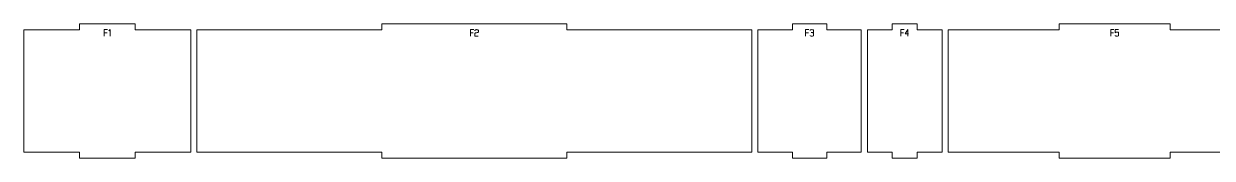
# Model space of a CAD drawing. Header units: centimetres. Extents: x -249 to 275, y -506 to 461.
# Drawn here: x -248.6 to -190.5, y -1 to 5.6 of the extents above; entities that cross this region are included whole.
import ezdxf

# ---------------------------------------------------------------- set-up
doc = ezdxf.new("R2010")
doc.units = ezdxf.units.CM
doc.header["$MEASUREMENT"] = 0
doc.layers.add('Capa 1', color=7, linetype='Continuous')

msp = doc.modelspace()

# ---------------------------------------------------------------- linework, layer by layer
at = {"layer": 'Capa 1', "color": 240, "lineweight": 9}
for points in [[(-248.5745, 5.28157), (-248.5745, 5.28157), (-248.5745, -0.71843), (-248.5745, -0.71843), (-248.5745, -0.71843), (-245.85448, -0.71843), (-245.85448, -0.71843), (-245.85448, -0.71843), (-245.85448, -1.01843), (-245.85448, -1.01843), (-245.85448, -1.01843), (-243.13446, -1.01843), (-243.13446, -1.01843), (-243.13446, -1.01843), (-243.13446, -0.71843), (-243.13446, -0.71843), (-243.13446, -0.71843), (-240.41444, -0.71843), (-240.41444, -0.71843), (-240.41444, -0.71843), (-240.41444, 5.28157), (-240.41444, 5.28157), (-240.41444, 5.28157), (-243.13446, 5.28157), (-243.13446, 5.28157), (-243.13446, 5.28157), (-243.13446, 5.58157), (-243.13446, 5.58157), (-243.13446, 5.58157), (-245.85448, 5.58157), (-245.85448, 5.58157), (-245.85448, 5.58157), (-245.85448, 5.28157), (-245.85448, 5.28157), (-245.85448, 5.28157), (-248.5745, 5.28157), (-248.5745, 5.28157)], [(-240.11444, 5.28157), (-240.11444, 5.28157), (-240.11444, -0.71843), (-240.11444, -0.71843), (-240.11444, -0.71843), (-231.08013, -0.71843), (-231.08013, -0.71843), (-231.08013, -0.71843), (-231.08013, -1.01843), (-231.08013, -1.01843), (-231.08013, -1.01843), (-222.04581, -1.01843), (-222.04581, -1.01843), (-222.04581, -1.01843), (-222.04581, -0.71843), (-222.04581, -0.71843), (-222.04581, -0.71843), (-213.0115, -0.71843), (-213.0115, -0.71843), (-213.0115, -0.71843), (-213.0115, 5.28157), (-213.0115, 5.28157), (-213.0115, 5.28157), (-222.04581, 5.28157), (-222.04581, 5.28157), (-222.04581, 5.28157), (-222.04581, 5.58157), (-222.04581, 5.58157), (-222.04581, 5.58157), (-231.08013, 5.58157), (-231.08013, 5.58157), (-231.08013, 5.58157), (-231.08013, 5.28157), (-231.08013, 5.28157), (-231.08013, 5.28157), (-240.11444, 5.28157), (-240.11444, 5.28157)], [(-212.7115, 5.28157), (-212.7115, 5.28157), (-212.7115, -0.71843), (-212.7115, -0.71843), (-212.7115, -0.71843), (-211.03128, -0.71843), (-211.03128, -0.71843), (-211.03128, -0.71843), (-211.03128, -1.01843), (-211.03128, -1.01843), (-211.03128, -1.01843), (-209.35105, -1.01843), (-209.35105, -1.01843), (-209.35105, -1.01843), (-209.35105, -0.71843), (-209.35105, -0.71843), (-209.35105, -0.71843), (-207.67083, -0.71843), (-207.67083, -0.71843), (-207.67083, -0.71843), (-207.67083, 5.28157), (-207.67083, 5.28157), (-207.67083, 5.28157), (-209.35105, 5.28157), (-209.35105, 5.28157), (-209.35105, 5.28157), (-209.35105, 5.58157), (-209.35105, 5.58157), (-209.35105, 5.58157), (-211.03128, 5.58157), (-211.03128, 5.58157), (-211.03128, 5.58157), (-211.03128, 5.28157), (-211.03128, 5.28157), (-211.03128, 5.28157), (-212.7115, 5.28157), (-212.7115, 5.28157)], [(-207.37083, 5.28157), (-207.37083, 5.28157), (-207.37083, -0.71843), (-207.37083, -0.71843), (-207.37083, -0.71843), (-206.15431, -0.71843), (-206.15431, -0.71843), (-206.15431, -0.71843), (-206.15431, -1.01843), (-206.15431, -1.01843), (-206.15431, -1.01843), (-204.93778, -1.01843), (-204.93778, -1.01843), (-204.93778, -1.01843), (-204.93778, -0.71843), (-204.93778, -0.71843), (-204.93778, -0.71843), (-203.72126, -0.71843), (-203.72126, -0.71843), (-203.72126, -0.71843), (-203.72126, 5.28157), (-203.72126, 5.28157), (-203.72126, 5.28157), (-204.93778, 5.28157), (-204.93778, 5.28157), (-204.93778, 5.28157), (-204.93778, 5.58157), (-204.93778, 5.58157), (-204.93778, 5.58157), (-206.15431, 5.58157), (-206.15431, 5.58157), (-206.15431, 5.58157), (-206.15431, 5.28157), (-206.15431, 5.28157), (-206.15431, 5.28157), (-207.37083, 5.28157), (-207.37083, 5.28157)], [(-203.42126, 5.28157), (-203.42126, 5.28157), (-203.42126, -0.71843), (-203.42126, -0.71843), (-203.42126, -0.71843), (-198.00176, -0.71843), (-198.00176, -0.71843), (-198.00176, -0.71843), (-198.00176, -1.01843), (-198.00176, -1.01843), (-198.00176, -1.01843), (-192.58227, -1.01843), (-192.58227, -1.01843), (-192.58227, -1.01843), (-192.58227, -0.71843), (-192.58227, -0.71843), (-192.58227, -0.71843), (-187.16277, -0.71843), (-187.16277, -0.71843), (-187.16277, -0.71843), (-187.16277, 5.28157), (-187.16277, 5.28157), (-187.16277, 5.28157), (-192.58227, 5.28157), (-192.58227, 5.28157), (-192.58227, 5.28157), (-192.58227, 5.58157), (-192.58227, 5.58157), (-192.58227, 5.58157), (-198.00176, 5.58157), (-198.00176, 5.58157), (-198.00176, 5.58157), (-198.00176, 5.28157), (-198.00176, 5.28157), (-198.00176, 5.28157), (-203.42126, 5.28157), (-203.42126, 5.28157)]]:
    msp.add_open_spline(points, degree=3, knots=[0, 0, 0, 0, 0.08333333, 0.08333333, 0.08333333, 0.16666667, 0.16666667, 0.16666667, 0.25, 0.25, 0.25, 0.33333333, 0.33333333, 0.33333333, 0.41666667, 0.41666667, 0.41666667, 0.5, 0.5, 0.5, 0.58333333, 0.58333333, 0.58333333, 0.66666667, 0.66666667, 0.66666667, 0.75, 0.75, 0.75, 0.83333333, 0.83333333, 0.83333333, 0.91666667, 0.91666667, 0.91666667, 1, 1, 1, 1], dxfattribs=at)
at = {"layer": 'Capa 1', "color": 114, "lineweight": 9}
for points, knots in [([(-244.6426, 4.97197), (-244.6426, 4.97197), (-244.6426, 5.28841), (-244.6426, 5.28841), (-244.6426, 5.28841), (-244.48621, 5.28841), (-244.48621, 5.28841), (-244.48621, 5.28841), (-244.6426, 5.28841), (-244.6426, 5.28841), (-244.6426, 5.28841), (-244.6426, 5.13202), (-244.6426, 5.13202), (-244.6426, 5.13202), (-244.50823, 5.13202), (-244.50823, 5.13202), (-244.50823, 5.13202), (-244.6426, 5.13202), (-244.6426, 5.13202), (-244.6426, 5.13202), (-244.6426, 4.97197), (-244.6426, 4.97197)], [0, 0, 0, 0, 0.14285714, 0.14285714, 0.14285714, 0.28571429, 0.28571429, 0.28571429, 0.42857143, 0.42857143, 0.42857143, 0.57142857, 0.57142857, 0.57142857, 0.71428571, 0.71428571, 0.71428571, 0.85714286, 0.85714286, 0.85714286, 1, 1, 1, 1]), ([(-244.34634, 5.28887), (-244.34634, 5.28887), (-244.42247, 5.23613), (-244.42247, 5.23613), (-244.42247, 5.23613), (-244.34634, 5.28887), (-244.34634, 5.28887), (-244.34634, 5.28887), (-244.34634, 4.97197), (-244.34634, 4.97197), (-244.34634, 4.97197), (-244.34634, 5.28887), (-244.34634, 5.28887)], [0, 0, 0, 0, 0.25, 0.25, 0.25, 0.5, 0.5, 0.5, 0.75, 0.75, 0.75, 1, 1, 1, 1]), ([(-226.75559, 4.97197), (-226.75559, 4.97197), (-226.75559, 5.28841), (-226.75559, 5.28841), (-226.75559, 5.28841), (-226.5992, 5.28841), (-226.5992, 5.28841), (-226.5992, 5.28841), (-226.75559, 5.28841), (-226.75559, 5.28841), (-226.75559, 5.28841), (-226.75559, 5.13202), (-226.75559, 5.13202), (-226.75559, 5.13202), (-226.62122, 5.13202), (-226.62122, 5.13202), (-226.62122, 5.13202), (-226.75559, 5.13202), (-226.75559, 5.13202), (-226.75559, 5.13202), (-226.75559, 4.97197), (-226.75559, 4.97197)], [0, 0, 0, 0, 0.14285714, 0.14285714, 0.14285714, 0.28571429, 0.28571429, 0.28571429, 0.42857143, 0.42857143, 0.42857143, 0.57142857, 0.57142857, 0.57142857, 0.71428571, 0.71428571, 0.71428571, 0.85714286, 0.85714286, 0.85714286, 1, 1, 1, 1]), ([(-226.53592, 4.97197), (-226.53592, 4.97197), (-226.53592, 5.10451), (-226.53592, 5.10451), (-226.535, 5.11643), (-226.52415, 5.1256), (-226.50336, 5.13202), (-226.4948, 5.13264), (-226.48662, 5.13363), (-226.47882, 5.13501), (-226.47103, 5.13638), (-226.46315, 5.13783), (-226.4552, 5.13936), (-226.44053, 5.14181), (-226.42929, 5.1438), (-226.4215, 5.14532), (-226.4137, 5.14685), (-226.40613, 5.14884), (-226.39879, 5.15129), (-226.37984, 5.15832), (-226.37036, 5.16734), (-226.37036, 5.17834), (-226.37036, 5.17834), (-226.37036, 5.2531), (-226.37036, 5.2531), (-226.37036, 5.26288), (-226.37823, 5.27121), (-226.39398, 5.27809), (-226.40972, 5.28497), (-226.42937, 5.28841), (-226.45291, 5.28841), (-226.47645, 5.28841), (-226.4961, 5.28497), (-226.51184, 5.27809), (-226.52759, 5.27121), (-226.53546, 5.26288), (-226.53546, 5.2531), (-226.53546, 5.2531), (-226.53546, 5.23063), (-226.53546, 5.23063), (-226.53546, 5.23063), (-226.53546, 5.2531), (-226.53546, 5.2531), (-226.53546, 5.26288), (-226.52759, 5.27121), (-226.51184, 5.27809), (-226.4961, 5.28497), (-226.47645, 5.28841), (-226.45291, 5.28841), (-226.42937, 5.28841), (-226.40972, 5.28497), (-226.39398, 5.27809), (-226.37823, 5.27121), (-226.37036, 5.26288), (-226.37036, 5.2531), (-226.37036, 5.2531), (-226.37036, 5.17834), (-226.37036, 5.17834), (-226.37036, 5.16734), (-226.37984, 5.15832), (-226.39879, 5.15129), (-226.40613, 5.14884), (-226.4137, 5.14685), (-226.4215, 5.14532), (-226.42929, 5.1438), (-226.44053, 5.14181), (-226.4552, 5.13936), (-226.46315, 5.13783), (-226.47103, 5.13638), (-226.47882, 5.13501), (-226.48662, 5.13363), (-226.4948, 5.13264), (-226.50336, 5.13202), (-226.52415, 5.1256), (-226.535, 5.11643), (-226.53592, 5.10451), (-226.53592, 5.10451), (-226.53592, 4.97197), (-226.53592, 4.97197), (-226.53592, 4.97197), (-226.37907, 4.97197), (-226.37907, 4.97197), (-226.37907, 4.97197), (-226.53592, 4.97197), (-226.53592, 4.97197)], [0, 0, 0, 0, 0.03571429, 0.03571429, 0.03571429, 0.07142857, 0.07142857, 0.07142857, 0.10714286, 0.10714286, 0.10714286, 0.14285714, 0.14285714, 0.14285714, 0.17857143, 0.17857143, 0.17857143, 0.21428571, 0.21428571, 0.21428571, 0.25, 0.25, 0.25, 0.28571429, 0.28571429, 0.28571429, 0.32142857, 0.32142857, 0.32142857, 0.35714286, 0.35714286, 0.35714286, 0.39285714, 0.39285714, 0.39285714, 0.42857143, 0.42857143, 0.42857143, 0.46428571, 0.46428571, 0.46428571, 0.5, 0.5, 0.5, 0.53571429, 0.53571429, 0.53571429, 0.57142857, 0.57142857, 0.57142857, 0.60714286, 0.60714286, 0.60714286, 0.64285714, 0.64285714, 0.64285714, 0.67857143, 0.67857143, 0.67857143, 0.71428571, 0.71428571, 0.71428571, 0.75, 0.75, 0.75, 0.78571429, 0.78571429, 0.78571429, 0.82142857, 0.82142857, 0.82142857, 0.85714286, 0.85714286, 0.85714286, 0.89285714, 0.89285714, 0.89285714, 0.92857143, 0.92857143, 0.92857143, 0.96428571, 0.96428571, 0.96428571, 1, 1, 1, 1]), ([(-210.38378, 4.97197), (-210.38378, 4.97197), (-210.38378, 5.28841), (-210.38378, 5.28841), (-210.38378, 5.28841), (-210.22739, 5.28841), (-210.22739, 5.28841), (-210.22739, 5.28841), (-210.38378, 5.28841), (-210.38378, 5.28841), (-210.38378, 5.28841), (-210.38378, 5.13202), (-210.38378, 5.13202), (-210.38378, 5.13202), (-210.24941, 5.13202), (-210.24941, 5.13202), (-210.24941, 5.13202), (-210.38378, 5.13202), (-210.38378, 5.13202), (-210.38378, 5.13202), (-210.38378, 4.97197), (-210.38378, 4.97197)], [0, 0, 0, 0, 0.14285714, 0.14285714, 0.14285714, 0.28571429, 0.28571429, 0.28571429, 0.42857143, 0.42857143, 0.42857143, 0.57142857, 0.57142857, 0.57142857, 0.71428571, 0.71428571, 0.71428571, 0.85714286, 0.85714286, 0.85714286, 1, 1, 1, 1]), ([(-210.0811, 4.97197), (-210.10464, 4.97197), (-210.12429, 4.97541), (-210.14003, 4.98229), (-210.15578, 4.98917), (-210.16365, 4.9975), (-210.16365, 5.00728), (-210.16365, 4.9975), (-210.15578, 4.98917), (-210.14003, 4.98229), (-210.12429, 4.97541), (-210.10464, 4.97197), (-210.0811, 4.97197), (-210.05756, 4.97197), (-210.03791, 4.97541), (-210.02217, 4.98229), (-210.00642, 4.98917), (-209.99855, 4.9975), (-209.99855, 5.00728), (-209.99855, 5.00728), (-209.99855, 5.11047), (-209.99855, 5.11047), (-209.99855, 5.11873), (-210.00421, 5.12591), (-210.01552, 5.13202), (-210.02683, 5.13814), (-210.06, 5.14227), (-210.11504, 5.14441), (-210.06031, 5.14777), (-210.02744, 5.15175), (-210.01644, 5.15633), (-210.00543, 5.16092), (-209.99947, 5.16841), (-209.99855, 5.1788), (-209.99855, 5.1788), (-209.99855, 5.2531), (-209.99855, 5.2531), (-209.99855, 5.26288), (-210.00642, 5.27121), (-210.02217, 5.27809), (-210.03791, 5.28497), (-210.05756, 5.28841), (-210.0811, 5.28841), (-210.10464, 5.28841), (-210.12429, 5.28497), (-210.14003, 5.27809), (-210.15578, 5.27121), (-210.16365, 5.26288), (-210.16365, 5.2531), (-210.16365, 5.26288), (-210.15578, 5.27121), (-210.14003, 5.27809), (-210.12429, 5.28497), (-210.10464, 5.28841), (-210.0811, 5.28841), (-210.05756, 5.28841), (-210.03791, 5.28497), (-210.02217, 5.27809), (-210.00642, 5.27121), (-209.99855, 5.26288), (-209.99855, 5.2531), (-209.99855, 5.2531), (-209.99855, 5.1788), (-209.99855, 5.1788), (-209.99947, 5.16841), (-210.00543, 5.16092), (-210.01644, 5.15633), (-210.02744, 5.15175), (-210.06031, 5.14777), (-210.11504, 5.14441), (-210.06, 5.14227), (-210.02683, 5.13814), (-210.01552, 5.13202), (-210.00421, 5.12591), (-209.99855, 5.11873), (-209.99855, 5.11047), (-209.99855, 5.11047), (-209.99855, 5.00728), (-209.99855, 5.00728), (-209.99855, 4.9975), (-210.00642, 4.98917), (-210.02217, 4.98229), (-210.03791, 4.97541), (-210.05756, 4.97197), (-210.0811, 4.97197)], [0, 0, 0, 0, 0.03571429, 0.03571429, 0.03571429, 0.07142857, 0.07142857, 0.07142857, 0.10714286, 0.10714286, 0.10714286, 0.14285714, 0.14285714, 0.14285714, 0.17857143, 0.17857143, 0.17857143, 0.21428571, 0.21428571, 0.21428571, 0.25, 0.25, 0.25, 0.28571429, 0.28571429, 0.28571429, 0.32142857, 0.32142857, 0.32142857, 0.35714286, 0.35714286, 0.35714286, 0.39285714, 0.39285714, 0.39285714, 0.42857143, 0.42857143, 0.42857143, 0.46428571, 0.46428571, 0.46428571, 0.5, 0.5, 0.5, 0.53571429, 0.53571429, 0.53571429, 0.57142857, 0.57142857, 0.57142857, 0.60714286, 0.60714286, 0.60714286, 0.64285714, 0.64285714, 0.64285714, 0.67857143, 0.67857143, 0.67857143, 0.71428571, 0.71428571, 0.71428571, 0.75, 0.75, 0.75, 0.78571429, 0.78571429, 0.78571429, 0.82142857, 0.82142857, 0.82142857, 0.85714286, 0.85714286, 0.85714286, 0.89285714, 0.89285714, 0.89285714, 0.92857143, 0.92857143, 0.92857143, 0.96428571, 0.96428571, 0.96428571, 1, 1, 1, 1]), ([(-205.73591, 4.97197), (-205.73591, 4.97197), (-205.73591, 5.28841), (-205.73591, 5.28841), (-205.73591, 5.28841), (-205.57952, 5.28841), (-205.57952, 5.28841), (-205.57952, 5.28841), (-205.73591, 5.28841), (-205.73591, 5.28841), (-205.73591, 5.28841), (-205.73591, 5.13202), (-205.73591, 5.13202), (-205.73591, 5.13202), (-205.60154, 5.13202), (-205.60154, 5.13202), (-205.60154, 5.13202), (-205.73591, 5.13202), (-205.73591, 5.13202), (-205.73591, 5.13202), (-205.73591, 4.97197), (-205.73591, 4.97197)], [0, 0, 0, 0, 0.14285714, 0.14285714, 0.14285714, 0.28571429, 0.28571429, 0.28571429, 0.42857143, 0.42857143, 0.42857143, 0.57142857, 0.57142857, 0.57142857, 0.71428571, 0.71428571, 0.71428571, 0.85714286, 0.85714286, 0.85714286, 1, 1, 1, 1]), ([(-205.38599, 5.07653), (-205.38599, 5.07653), (-205.38599, 5.28887), (-205.38599, 5.28887), (-205.38599, 5.28887), (-205.51578, 5.07653), (-205.51578, 5.07653), (-205.51578, 5.07653), (-205.38599, 5.07653), (-205.38599, 5.07653)], [0, 0, 0, 0, 0.33333333, 0.33333333, 0.33333333, 0.66666667, 0.66666667, 0.66666667, 1, 1, 1, 1]), ([(-205.38599, 5.07653), (-205.38599, 5.07653), (-205.38599, 4.97197), (-205.38599, 4.97197), (-205.38599, 4.97197), (-205.38599, 5.07653), (-205.38599, 5.07653), (-205.38599, 5.07653), (-205.51578, 5.07653), (-205.51578, 5.07653), (-205.51578, 5.07653), (-205.38599, 5.28887), (-205.38599, 5.28887), (-205.38599, 5.28887), (-205.38599, 5.07653), (-205.38599, 5.07653), (-205.38599, 5.07653), (-205.35618, 5.07653), (-205.35618, 5.07653), (-205.35618, 5.07653), (-205.38599, 5.07653), (-205.38599, 5.07653)], [0, 0, 0, 0, 0.14285714, 0.14285714, 0.14285714, 0.28571429, 0.28571429, 0.28571429, 0.42857143, 0.42857143, 0.42857143, 0.57142857, 0.57142857, 0.57142857, 0.71428571, 0.71428571, 0.71428571, 0.85714286, 0.85714286, 0.85714286, 1, 1, 1, 1]), ([(-195.48463, 4.97197), (-195.48463, 4.97197), (-195.48463, 5.28841), (-195.48463, 5.28841), (-195.48463, 5.28841), (-195.32824, 5.28841), (-195.32824, 5.28841), (-195.32824, 5.28841), (-195.48463, 5.28841), (-195.48463, 5.28841), (-195.48463, 5.28841), (-195.48463, 5.13202), (-195.48463, 5.13202), (-195.48463, 5.13202), (-195.35026, 5.13202), (-195.35026, 5.13202), (-195.35026, 5.13202), (-195.48463, 5.13202), (-195.48463, 5.13202), (-195.48463, 5.13202), (-195.48463, 4.97197), (-195.48463, 4.97197)], [0, 0, 0, 0, 0.14285714, 0.14285714, 0.14285714, 0.28571429, 0.28571429, 0.28571429, 0.42857143, 0.42857143, 0.42857143, 0.57142857, 0.57142857, 0.57142857, 0.71428571, 0.71428571, 0.71428571, 0.85714286, 0.85714286, 0.85714286, 1, 1, 1, 1]), ([(-195.18195, 4.97197), (-195.20549, 4.97197), (-195.22514, 4.97541), (-195.24088, 4.98229), (-195.25663, 4.98917), (-195.2645, 4.9975), (-195.2645, 5.00728), (-195.2645, 4.9975), (-195.25663, 4.98917), (-195.24088, 4.98229), (-195.22514, 4.97541), (-195.20549, 4.97197), (-195.18195, 4.97197), (-195.15841, 4.97197), (-195.13876, 4.97541), (-195.12302, 4.98229), (-195.10727, 4.98917), (-195.0994, 4.9975), (-195.0994, 5.00728), (-195.0994, 5.00728), (-195.0994, 5.13294), (-195.0994, 5.13294), (-195.0994, 5.14273), (-195.10727, 5.15106), (-195.12302, 5.15794), (-195.13876, 5.16482), (-195.15841, 5.16826), (-195.18195, 5.16826), (-195.20335, 5.16642), (-195.21986, 5.16397), (-195.23148, 5.16092), (-195.2431, 5.15786), (-195.2541, 5.14853), (-195.2645, 5.13294), (-195.2645, 5.13294), (-195.2645, 5.28841), (-195.2645, 5.28841), (-195.2645, 5.28841), (-195.1049, 5.28841), (-195.1049, 5.28841), (-195.1049, 5.28841), (-195.2645, 5.28841), (-195.2645, 5.28841), (-195.2645, 5.28841), (-195.2645, 5.13294), (-195.2645, 5.13294), (-195.2541, 5.14853), (-195.2431, 5.15786), (-195.23148, 5.16092), (-195.21986, 5.16397), (-195.20335, 5.16642), (-195.18195, 5.16826), (-195.15841, 5.16826), (-195.13876, 5.16482), (-195.12302, 5.15794), (-195.10727, 5.15106), (-195.0994, 5.14273), (-195.0994, 5.13294), (-195.0994, 5.13294), (-195.0994, 5.00728), (-195.0994, 5.00728), (-195.0994, 4.9975), (-195.10727, 4.98917), (-195.12302, 4.98229), (-195.13876, 4.97541), (-195.15841, 4.97197), (-195.18195, 4.97197)], [0, 0, 0, 0, 0.04545455, 0.04545455, 0.04545455, 0.09090909, 0.09090909, 0.09090909, 0.13636364, 0.13636364, 0.13636364, 0.18181818, 0.18181818, 0.18181818, 0.22727273, 0.22727273, 0.22727273, 0.27272727, 0.27272727, 0.27272727, 0.31818182, 0.31818182, 0.31818182, 0.36363636, 0.36363636, 0.36363636, 0.40909091, 0.40909091, 0.40909091, 0.45454545, 0.45454545, 0.45454545, 0.5, 0.5, 0.5, 0.54545455, 0.54545455, 0.54545455, 0.59090909, 0.59090909, 0.59090909, 0.63636364, 0.63636364, 0.63636364, 0.68181818, 0.68181818, 0.68181818, 0.72727273, 0.72727273, 0.72727273, 0.77272727, 0.77272727, 0.77272727, 0.81818182, 0.81818182, 0.81818182, 0.86363636, 0.86363636, 0.86363636, 0.90909091, 0.90909091, 0.90909091, 0.95454545, 0.95454545, 0.95454545, 1, 1, 1, 1])]:
    msp.add_open_spline(points, degree=3, knots=knots, dxfattribs=at)

doc.saveas('drawing.dxf')
